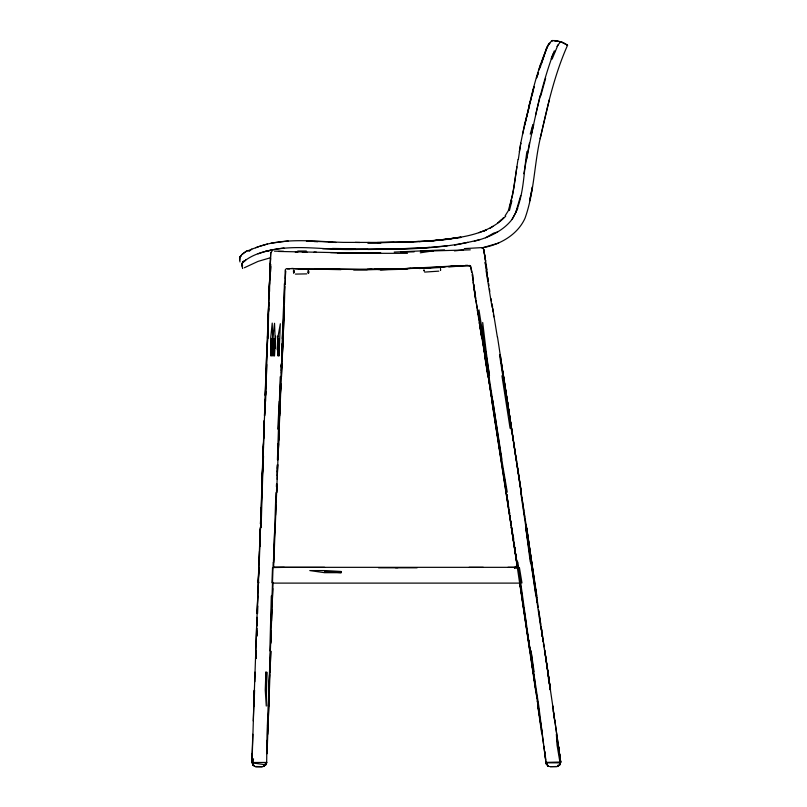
<?xml version="1.0" encoding="UTF-8"?>
<svg xmlns="http://www.w3.org/2000/svg" width="807" height="807" viewBox="0 0 807 807"><rect width="100%" height="100%" fill="white"/><g stroke="black" fill="none" stroke-linecap="round" stroke-linejoin="round"><path stroke-width="1.21" d="M268.701 308.627L268.035 338.284M269.558 291.509L269.639 282.712M505.737 216.165C492.391 230.318 473.094 235.553 454.402 238.176L430.212 241.091L367.841 243.169M266.663 763.17L266.169 762.867L266.128 764.602M284.367 283.751L284.034 311.492L282.299 338.617M440.501 266.835L440.501 267.359L440.35 266.562M545.825 761.223L545.845 762.474L546.561 762.373M256.122 658.522L256.212 652.338M266.754 762.363L265.856 762.665L266.663 762.575L267.026 734.259L273.089 582.361M266.703 751.347L266.905 740.433M271.313 595.969L269.841 651.088M256.939 636.077L257.03 631.064M278.082 459.768L280.735 376.738M263.183 459.808L261.115 527.657M265.604 401.281L268.539 308.577M281.24 370.645L281.411 363.342M285.375 284.235L285.345 269.558L286.465 268.65C344.528 269.084 403.016 270.506 461.029 265.553M280.422 388.994L280.543 384.092M258.522 582.704L258.643 569.833M254.83 681.723L254.992 672.13M263.425 458.588L263.506 456.137M264.071 437.727L264.303 430.363M265.785 395.148L265.896 391.466M266.411 374.297L266.714 364.542M269.124 688.916L269.558 674.521M270.769 639.82L271.041 631.044M273.19 562.59L271.011 626.04M277.416 459.768L280.231 376.738M273.603 567.533L279.414 423.039M279.646 415.776L280.019 403.671L279.605 413.698M252.147 753.738L251.865 762.514L266.643 762.444M253.822 706.075L258.623 571.265M259.925 546.389L260.237 536.393M260.681 527.657L261.872 484.261M267.44 338.264L267.51 335.873M267.631 332.282L267.934 322.719M273.613 562.59L275.893 492.774M281.24 366.993L281.31 364.562L281.229 366.993M252.813 734.269L251.855 762.363L252.399 762.444M253.267 720.974L254.316 690.126L252.026 762.444M257.04 617.284L256.747 626.061L257.009 618.535M257.161 613.532L257.746 595.99M254.044 706.075L254.588 690.126M260.52 523.925L261.065 507.744M259.249 562.62L264.293 425.511M262.941 458.588L263.486 442.64M263.657 437.727L264.282 420.407M264.615 415.817L265.1 401.281L264.504 415.817M272.746 588.545L272.352 599.722M276.468 492.774L276.761 484.22M277.184 471.994L277.437 464.661L277.225 468.322M278.818 429.092L278.98 424.25M280.433 391.445L280.685 384.092M285.769 271.182C281.663 323.698 281.895 376.466 279.111 429.092M257.191 613.532L260.227 527.657M262.003 480.599L262.689 461.039M259.43 551.383L258.714 568.794M259.612 546.389L260.247 528.908M256.767 636.077L257.03 628.562M257.574 613.532L257.847 606.007M267.934 718.482L267.541 725.806M270.042 672.12L270.829 651.088L267.763 734.259M267.056 753.738L269.377 690.116L268.509 706.064M276.902 484.22L276.599 492.774L277.013 484.22M277.204 475.656L277.588 464.661M277.194 479.328L277.719 464.661M255.698 651.108L256.616 626.061M262.8 459.819L264.303 420.659M262.668 465.921L262.124 480.589L262.668 468.373M264.474 415.413L265.089 399.203M265.231 395.46L265.896 377.989M268.388 706.064L268.751 696.007M269.124 685.95L269.538 674.632M269.952 663.455L270.365 652.328M270.738 642.322L271.162 631.044L270.728 643.572M271.545 621.027L271.969 609.749M268.771 706.064L269.377 690.116M265.785 376.738L270.738 252.682L268.983 294.969L270.607 258.462M264.888 401.281L266.603 355.998M260.439 523.925L261.085 507.744M272.524 567.684L271.929 582.745M273.422 562.59L274.763 527.617M277.991 449.953L278.244 443.82L277.991 451.184M275.601 515.179L275.984 505.222M267.884 322.709L270.325 263.728M261.67 492.815L262.9 459.819M262.951 459.102L263.465 446.624M263.818 437.878L264.171 429.142L263.768 437.727M270.466 271.848L270.769 264.383M277.204 349.774L277.769 336.015M278.012 453.544L278.405 443.578M278.808 433.621L279.202 423.665M280.443 392.666L280.796 384.092M281.522 376.738L284.246 311.512L282.047 360.911M474.345 241.232C488.507 237.591 502.882 231.236 512.052 219.403C524.147 199.733 523.41 173.636 526.921 151.565M255.92 658.522L256.233 651.108M265.372 395.148L265.907 382.881M263.95 429.142L265.231 401.281M258.583 569.913L258.643 568.915M280.433 393.897L280.886 384.092M276.398 486.661L276.508 484.22M278.818 432.774L278.98 429.092M281.33 376.738L281.885 364.562M278.012 457.317L278.627 443.82M278.798 440.138L279.303 429.092M262.789 458.588L263.486 443.86M281.26 373.086L281.724 363.342M282.268 356.048L283.086 338.637M282.026 351.065L282.4 343.6M293.496 272.241L293.466 270.627M266.744 355.998L267.662 338.274M277.79 429.102L279.232 401.25M282.036 347.333L282.238 343.6M268.317 317.736L268.146 322.739M268.65 311.492L269.124 302.756M270.436 272.564L270.779 266.552M284.215 306.68L283.62 315.214M284.437 303.089L284.871 286.566M285.315 278.546L285.436 270.244M308.052 269.841L308.738 272.897M308.728 270.94L308.799 272.181M242.614 265.513L241.757 264.282L242.221 262.9C253.519 252.793 269.427 249.948 284.014 247.951M440.642 270.234L440.461 270.476M293.667 272.352L293.738 271.757L293.698 273.402M253.085 762.444L253.529 758.792M518.326 159.544L520.697 143.293M517.993 159.584L512.697 194.477L508.45 210.173M516.904 166.837L513.908 187.759L509.984 206.057M440.592 269.003L440.582 269.982M523.824 173.737L529.422 143.132M519.335 151.756L520.838 143.293M551.756 41.278L551.988 40.693C557.546 40.461 562.842 42.156 567.573 45.222C554.318 74.93 547.257 107.119 540.125 138.743C534.173 165.092 534.173 192.873 524.953 218.394C517.448 234.776 500.148 244.632 482.939 247.709M554.298 50.861C541.174 85.552 533.699 122.714 526.608 159.362M308.395 272.484L308.556 273.331M520.727 143.333L524.459 124.903M560.139 762.867L559.745 764.935L557.324 766.529M509.439 210.536L511.91 200.812M266.421 762.686L265.967 764.602L264.202 765.954M524.782 124.914L533.972 86.652M275.671 336.156L274.491 356.018L273.926 338.415L273.23 356.018L272.221 323.082L270.668 338.345L270.91 356.008L271.616 338.365L272.02 356.008L272.716 338.385L274.541 323.264L275.51 348.493M440.35 268.781L440.501 268.116M540.125 138.743L549.345 99.765M522.583 134.285C529.856 103.649 535.505 71.853 549.153 43.265M252.984 762.867L252.682 764.259L253.459 765.51L252.722 764.935M535.576 115.119L540.044 95.791M532.015 95.892L534.113 86.642M242.564 267.803L242.594 268.509L242.05 265.039M524.419 124.873L529.533 105.515M307.81 272.776L308.264 271.162M533.679 124.833L531.329 134.154L532.882 124.702L530.239 134.093M251.976 762.786L252.732 762.665M560.018 42.357L557.032 46.423M540.771 95.872L545.613 78.329M520.727 195.516L515.673 212.735L512.052 219.403M242.998 262.406L241.757 264.282M560.27 762.786L559.503 765.238L557.627 765.954M246.085 251.37C243.23 253.307 238.115 256.717 239.881 260.389M538.753 70.35L540.861 63.551M529.049 105.475L531.268 98.283M540.024 68.04L541.104 64.641M266.582 762.786L265.755 764.602L263.344 766.529M545.814 50.226L541.467 63.511L547.307 46.624L551.252 41.238L552.926 40.39M530.34 650.795L538.753 705.883L545.915 762.383L560.694 762.272L558.293 745.194L560.431 762.373M536.564 78.037L538.521 72.519M557.98 44.98L552.099 59.113M560.401 762.686L559.544 764.935L557.95 765.954M536.413 78.047L538.481 72.519M551.161 58.83L552.856 54.341L555.115 51.234M244.087 261.68L245.812 259.894M270.779 252.773L272.02 251.209M258.684 568.572L259.057 567.714M515.673 212.735L517.771 208.236M560.512 762.958L559.544 764.935L557.869 765.752M545.925 49.378L547.307 46.624M259.218 567.593L258.179 581.08L258.855 582.926M508.642 210.234L505.111 215.792M241.333 255.597L239.538 257.746L239.83 259.501M239.639 257.594L239.699 258.835M517.317 565.041L514.493 568.259L517.801 567.916L517.267 565.001L517.912 566.06L514.483 567.684L515.451 566.978M240.597 256.152L239.538 257.746L240.657 256.273M440.683 266.673L438.826 267.591L424.038 268.307M497.697 222.974L501.581 219.635M499.856 221.471L503.356 217.809M548.235 44.698L549.779 43.175M265.564 764.935L262.648 766.63L255.103 766.529M241.908 254.558L247.033 250.745M308.062 269.034L299.357 269.135M249 251.421L251.824 249.131L258.623 246.72M490.071 228.28L492.906 226.353M242.584 261.811L244.521 260.661M485.542 237.783L493.561 233.183L497.526 231.972M483.635 231.306L486.55 229.844L478.944 232.678M246.196 251.512L251.824 249.131M244.36 267.742L258.038 261.397L270.436 257.756M498.615 243.078L481.88 247.931M332.383 241.939C306.821 240.657 280.019 238.267 255.587 247.739M306.811 273.876L295.402 274.098M259.632 246.377L267.41 244.027M546.077 763.664L546.339 762.676M258.058 253.862C289.431 242.271 322.82 250.513 355.241 249.444C397.004 249.292 439.452 250.241 480.185 239.457M467.838 242.342L454.563 245.157M272.645 250.12L265.574 251.31M460.767 237.006L447.431 239.265L460.787 237.5M271.041 243.21L288.149 240.95M420.286 252.803L432.723 250.927L470.299 249.837M422.575 251.401L433.157 250.836M407.091 241.888L430.212 241.091L454.402 238.176M419.247 241.686L446.291 239.397M546.581 762.605L559.967 762.373L557.062 745.184L556.356 734.077M447.229 245.822L418.924 248.324L355.241 249.444M265.856 762.665L266.431 762.565M454.472 250.906L463.541 249.928M439.492 240.123L447.431 239.326M438.796 271.152L424.633 272.09M419.398 268.529L421.9 268.297M440.39 267.117L445.272 266.703M448.803 266.966L467.989 265.412M295.301 252.198L297.854 252.157M430.323 268.247L424.311 268.186M309.192 268.731L301.778 269.256L291.741 268.378M452.364 266.149L470.441 265.785L472.963 275.681L473.114 282.097L477.421 310.08L480.135 322.679L496.093 428.356M430.232 240.859L439.482 240.244M410.834 268.338L407.101 268.58L415.716 268.327M451.163 266.028L453.514 265.876M371.946 269.155L367.014 269.467L394.048 269.175L455.794 265.917L452.021 266.159M440.723 266.865L443.235 266.703M464.348 248.606L482.243 247.588M465.518 265.311L470.441 265.785L471.621 272.1M394.209 252.087L444.536 249.877M429.828 247.406L393.967 249.141L367.831 249.474M420.386 251.148L432.784 250.553M337.75 252.974L380.702 252.722M363.412 252.995L367.114 252.833M393.836 269.155L367.014 269.75L329.074 269.044M438.08 266.835L440.572 266.724M407.061 241.969L419.257 241.475M394.048 269.175L380.571 269.72L374.408 269.104M407.091 269.145L380.571 269.911M429.153 251.38L432.925 251.259M424.411 267.702L430.635 267.954M367.821 249.242L322.669 248.727M339.757 269.225L309.363 269.397M400.524 252.198L414.152 251.845M412.972 241.818L377.333 242.504M374.468 269.256L380.581 269.145M353.698 269.992L367.014 269.75M273.704 567.543L284.306 567.371M395.511 567.714L397.932 567.684M556.699 766.539L550.112 766.64L557.112 766.569M485.32 355.05L486.601 355.04L489.476 375.84L478.944 309.838M417.078 567.815L378.554 567.815M297.722 251.048L306.327 251.007M427.639 250.806L431.301 250.785M501.641 459.082L507.24 492.149M537.876 705.883L542.365 734.077M546.208 762.786L548.074 766.125L546.662 764.259L546.178 762.867L546.702 762.665L545.936 762.786L547.943 762.867M255.789 766.65L262.315 766.63L255.305 766.569M380.904 242.362L394.119 242.342M324.575 567.321L273.714 567.331L515.643 567.331M469.109 567.321L483.292 567.331M507.966 567.321L515.955 567.321M273.17 583.108L520.737 583.108M264.676 762.867L266.32 762.867M253.852 765.954L252.319 762.867L264.212 764.602M546.964 762.867L545.936 762.786L546.43 764.602M560.3 762.867L548.942 762.665M306.408 241.091L343.318 242.382L380.894 242.443M424.149 271.182L424.159 270.194M287.423 268.913L289.652 268.923M558.293 745.194L560.694 762.272L552.694 705.873L554.722 720.792L553.249 710.846M407.444 253.327L340.151 253.317M274.501 251.169L283.509 251.3M332.393 248.445L355.241 248.808M302.282 252.087L307.013 252.177M355.231 242.413L359.811 242.504M340.958 269.669L315.023 269.124M330.537 252.621L340.13 252.873M367.841 242.514L380.894 242.897M314.044 252.097L316.384 252.177M314.034 241.545L317.706 241.676M328.711 242.08L336.025 242.463M353.547 252.984L278.476 251.451M469.109 265.735L470.088 266.149L469.745 265.392M546.531 762.655L545.915 762.383M546.369 762.373L547.075 762.464M555.105 40.975L557.546 41.379L555.145 40.925M554.681 40.501L562.116 42.156M563.034 42.902L567.573 45.222L566.484 44.446M547.449 765.752L549.285 766.569M482.061 247.769L483.111 248.243L483.847 250.261L485.632 261.165L483.696 249.272L486.964 269.8M561.299 41.974L562.207 42.388M251.855 762.363L252.399 762.655M547.035 763.301L546.299 762.867L547.983 765.954M563.266 42.69L563.922 43.043M557.849 765.238L558.474 765.954M424.3 270.385L423.705 270.113M241.918 265.614L242.423 267.107M252.319 762.867L253.146 764.935L254.528 765.954L252.682 764.259L252.48 762.867M239.992 261.952L239.8 260.802M486.107 270.859L492.058 307.396M485.33 262.749L485.804 265.2M486.278 267.662L487.448 274.985M472.095 274.551L473.265 280.665M491.039 298.63L491.493 301.092M491.957 303.553L492.643 307.245M473.215 282.047L475.666 297.864M521.968 582.947L519.415 567.573M557.133 740.251L557.808 743.953M475.848 300.295L477.401 308.829M500.673 361.102L501.117 363.553M501.561 365.995L502.004 368.446M502.448 370.897L507.058 399.162M499.563 354.989L506.655 400.393M486.944 367.286L484.825 355.06L487.751 374.63M477.623 310.049L479.661 321.993M480.074 324.384L480.478 326.774M483.121 342.198L482.717 339.858L482.99 342.198M483.514 344.528L483.918 346.869M501.934 375.79L510.085 428.305M482.152 337.528L496.517 428.356L496.164 425.925M540.72 723.213L541.124 725.624M544.614 753.567L545.461 758.63M485.017 262.194L488.174 281.199M488.85 375.85L501.873 459.082M488.124 375.85L491.947 399.213L490.565 390.507M479.328 322.719L481.718 337.528L479.348 322.719M477.3 310.09L488.649 378.312M491.756 400.443L517.297 565.818M492.744 308.476L497.364 337.175M482.193 332.242L485.834 355.05M496.376 428.356L501.288 459.082M484.523 355.06L487.811 375.85M497.536 337.175L526.416 527.032M500.068 354.989L500.451 357.43M500.834 359.882L501.218 362.333M501.601 364.774L513.353 440.602M511.567 428.305L507.26 400.383L510.095 419.811M516.551 461.493L503.578 375.79M516.934 463.944L521.352 492.109M492.331 401.654L492.714 404.085M493.097 406.516L493.47 408.937M493.854 411.368L494.237 413.789M494.61 416.22L496.517 428.356M489.032 380.733L489.425 383.224M489.799 385.615L490.202 388.147L489.91 385.685M493.803 411.368L501.54 461.533M501.924 463.985L502.317 466.436M502.7 468.887L503.084 471.328M503.477 473.78L504.829 482.354M505.212 484.805L505.606 487.257M505.989 489.708L506.372 492.149M501.45 459.082L492.734 400.443M496.184 428.356L511.265 525.861M517.65 568.299L511.315 527.062L535.525 689.904M527.102 531.863L526.588 528.232L536.796 595.526M520.686 492.109L540.508 625.667M504.466 478.682L504.839 481.133M526.608 528.232L527.889 536.695M528.252 539.116L538.34 607.58M533.044 573.222L533.417 575.704M533.8 578.175L534.173 580.657M534.557 583.138L535.122 586.85L534.597 583.138M535.495 589.332L535.878 591.803M536.282 595.526L536.645 597.937M538.662 611.202L539.036 613.613M539.399 616.023L539.944 619.635M540.317 622.046L540.68 624.457M506.746 494.56L507.109 496.971M507.472 499.372L508.027 502.983M508.39 505.394L508.753 507.805M509.126 510.206L509.671 513.817M510.044 516.228L510.407 518.639M510.77 521.05L511.325 524.661M492.331 401.654L492.694 404.085M493.067 406.516L493.43 408.937M519.668 581.928L529.775 649.605M526.9 629.278L528.171 637.641M528.545 640.032L528.908 642.433M529.271 644.823L529.816 648.404L529.382 644.823M500.29 354.989L504.385 383.164M517.166 563.336L517.539 565.818M520.505 585.64L520.878 588.121M521.251 590.593L521.806 594.315M517.035 563.336L517.408 565.818M520.001 583.158L521.675 594.315M519.9 583.158L521.756 595.546M497.072 432.038L497.445 434.499M497.818 436.96L498.373 440.642M498.746 443.104L499.109 445.565M499.483 448.026L499.856 450.477M500.229 452.939L501.157 459.082M511.446 527.062L516.742 562.106M529.876 650.795L521.675 595.546M490.656 390.608L491.029 393.07M491.402 395.531L491.957 399.213M474.153 289.753L475.565 299.084L475.162 295.392M547.943 671.858L544.816 650.785L550.485 689.894L547.943 671.858L550.263 689.894L549.224 682.682M516.339 459.042L521.282 492.109M540.993 625.667L552.745 705.873M521.988 595.546L522.533 599.167M522.886 601.578L523.43 605.189M523.783 607.6L524.147 610.011M524.5 612.422L525.761 620.865M526.114 623.276L526.477 625.687M526.668 527.032L534.264 580.657M538.693 609.991L540.811 624.457M541.174 626.878L544.029 646.336M544.392 648.767L550.435 689.894M511.638 428.305L516.53 461.493M516.894 463.944L519.789 483.534M520.152 485.985L520.515 488.437M521.06 492.109L521.413 494.57M521.776 497.021L522.139 499.472M522.502 501.934L522.855 504.385M523.4 508.067L523.763 510.518M524.126 512.98L524.661 516.662M525.75 524.025L526.103 526.477M526.648 530.159L527.011 532.62M527.375 535.071L527.728 537.523M528.091 539.984L528.454 542.435M528.999 546.117L529.362 548.568M529.715 551.03L530.078 553.481M552.523 705.873L552.886 708.354M511.174 428.305L511.527 430.767M507.22 402.814L507.573 405.245M507.926 407.676L508.289 410.097M534.123 671.868L531.036 650.795L533.427 671.878M530.189 650.795L530.552 653.277M531.46 659.48L530.855 655.758M533.084 670.637L531.752 661.952L538.057 705.883M506.907 494.651L507.27 497.142M507.643 499.634L508.007 502.125M509.298 510.851L509.661 513.353M510.034 515.844L510.397 518.336M510.77 520.828L511.325 524.57M511.688 527.062L512.042 529.483M512.405 531.894L513.645 540.357M513.998 542.768L515.249 551.231M515.602 553.642L516.843 562.106L516.349 558.474M506.241 492.149L511.184 525.821M258.311 582.361L258.2 581.847M513.716 443.053L514.967 451.668M515.32 454.119L515.683 456.58M510.448 422.232L511.335 428.305M533.447 673.078L533.79 675.479M534.143 677.88L534.668 681.491M535.011 683.892L535.364 686.293M507.159 400.393L509.247 414.949M509.6 417.38L509.943 419.811M510.468 423.453L510.821 425.874M504.738 385.625L505.091 388.086M505.626 391.778L505.979 394.24M506.332 396.701L506.685 399.162M487.801 277.426L488.326 281.078M538.36 707.124L538.713 709.605M539.066 712.097L539.429 714.578M539.954 718.311L540.317 720.792L540.014 718.311M535.888 689.904L536.241 692.366M536.594 694.817L537.119 698.509M537.472 700.96L537.825 703.422M537.765 705.883L541.8 734.088M533.316 673.088L535.424 687.665M535.767 690.096L536.998 698.59M537.351 701.021L537.876 704.662M500.401 452.939L500.754 455.4M494.772 416.22L495.115 418.641M495.468 421.072L495.821 423.504M485.552 355.05L483.03 337.497L482.707 322.477L486.601 355.05M548.881 680.271L547.681 671.858L548.104 675.469M488.649 283.378L488.981 285.668M489.466 289.108L489.799 291.408M545.431 756.845L545.895 760.123M542.254 735.298L543.464 743.822M543.807 746.253L544.846 753.567M530.058 650.795L533.044 671.878L517.842 562.096M538.229 707.103L539.449 715.688M539.802 718.139L541.033 726.724M541.376 729.175L541.901 732.857M486.702 364.845L487.045 367.286M487.569 370.958L487.912 373.409M483.322 344.539L483.817 348.039M484.16 350.379L484.654 353.89M560.704 762.282L554.893 720.792M527.435 534.274L528.625 542.738M528.968 545.159L529.473 548.78M529.816 551.201L530.159 553.612M535.848 595.526L525.69 527.032L530.29 562.076M534.325 677.678L534.668 680.13M535.182 683.791L535.525 686.232M541.033 626.918L541.547 630.66M541.89 633.162L542.405 636.905M543.434 644.389L543.777 646.891M535.444 589.332L535.777 591.803M513.363 536.726L513.696 539.147M514.2 542.768L514.523 545.189M514.856 547.6L515.189 550.021M515.683 553.642L516.016 556.063M536.443 595.526L536.766 597.937M528.746 640.032L529.069 642.433M532.63 666.915L532.953 669.396M541.144 626.868L541.598 630.449M541.901 632.839L542.354 636.43M542.657 638.821L542.96 641.212M544.089 746.384L544.382 748.775M544.675 751.166L544.967 753.556M473.8 284.346L474.102 286.798M474.405 289.249L474.859 292.941M541.154 628.058L541.447 630.449M541.89 634.04L542.183 636.43M492.694 308.466L493.127 312.047M493.42 314.437L493.713 316.818M548.387 677.87L548.659 680.271M265.907 672.12L265.251 690.116L266.27 706.064L266.804 672.12L266.149 690.116L265.907 672.12M278.768 338.537L278.062 356.028L277.669 338.506L280.332 323.728L279 356.028L278.768 338.537M532.479 186.78L529.614 200.913L532.479 186.78M324.555 570.579L309.787 570.579L324.545 572.688L341.29 572.688L324.545 571.548L341.3 571.548L324.555 570.579M293.99 271.192L293.566 270.143L294.293 272.05L293.99 271.192M531.722 564.547L531.339 562.076L531.692 564.547M532.66 570.741L532.287 568.269L532.57 570.741M537.381 602.758L537.018 600.347L537.422 602.758M532.186 664.433L531.823 661.952L532.216 664.433"/></g></svg>
